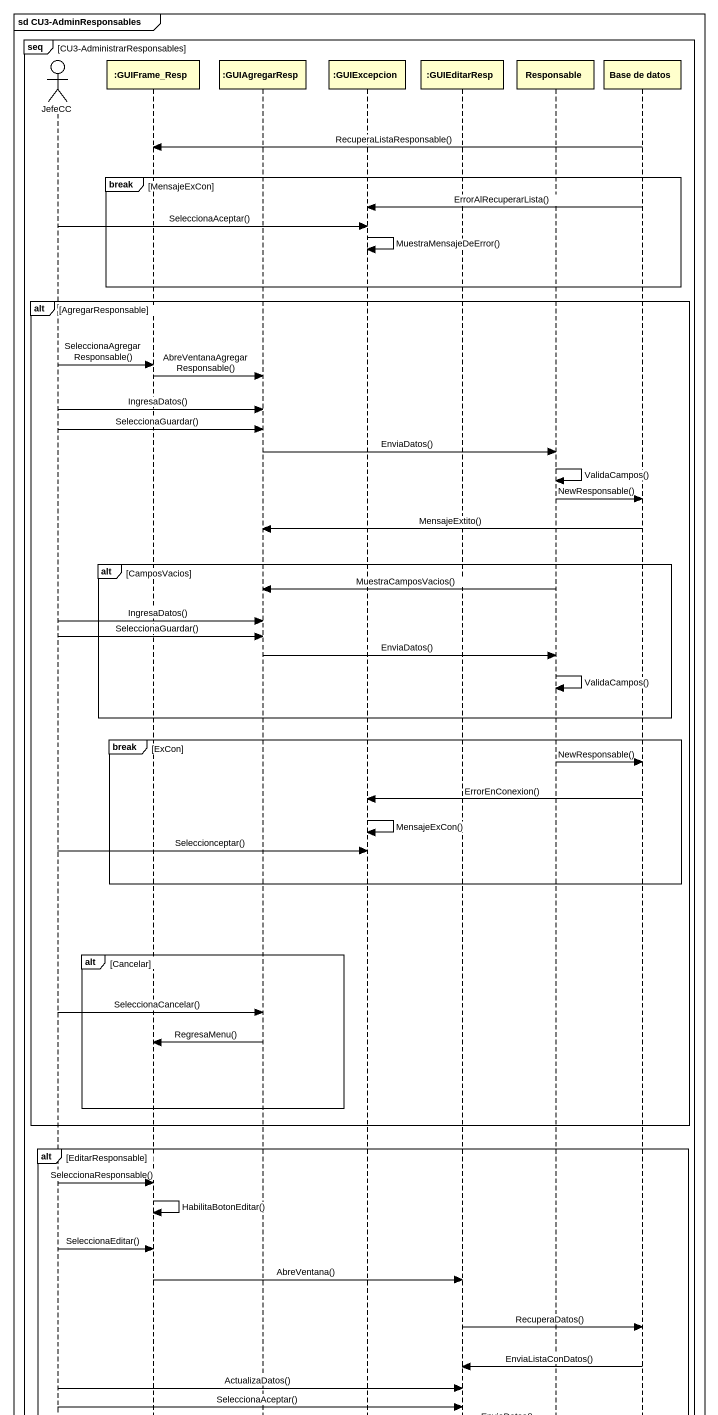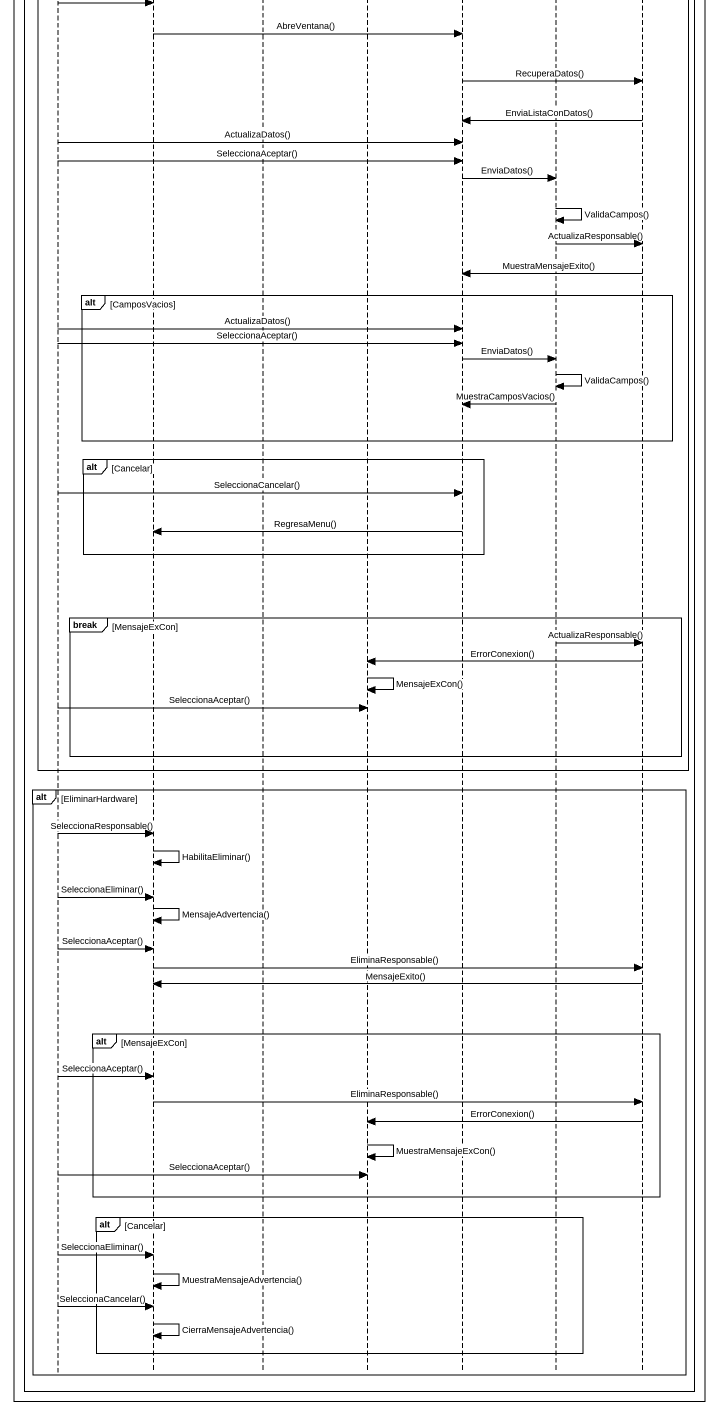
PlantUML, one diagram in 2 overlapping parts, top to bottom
@startuml
mainframe sd CU3-AdminResponsables
hide footbox
actor JefeCC
participant ":GUIFrame_Resp" as GUIFrame_Resp
participant ":GUIAgregarResp" as GUIAgregarResp
participant ":GUIExcepcion" as GUIExcepcion
participant ":GUIEditarResp" as GUIEditarResp
participant Responsable
participant "Base de datos" as Base_de_datos

group seq [CU3-AdministrarResponsables]
  Base_de_datos -> GUIFrame_Resp : RecuperaListaResponsable()
  break MensajeExCon
    Base_de_datos -> GUIExcepcion : ErrorAlRecuperarLista()
    JefeCC -> GUIExcepcion : SeleccionaAceptar()
    GUIExcepcion -> GUIExcepcion : MuestraMensajeDeError()
  end
  alt AgregarResponsable
    JefeCC -> GUIFrame_Resp : SeleccionaAgregarResponsable()
    GUIFrame_Resp -> GUIAgregarResp : AbreVentanaAgregarResponsable()
    JefeCC -> GUIAgregarResp : IngresaDatos()
    JefeCC -> GUIAgregarResp : SeleccionaGuardar()
    GUIAgregarResp -> Responsable : EnviaDatos()
    Responsable -> Responsable : ValidaCampos()
    Responsable -> Base_de_datos : NewResponsable()
    Base_de_datos -> GUIAgregarResp : MensajeExtito()
    alt CamposVacios
      Responsable -> GUIAgregarResp : MuestraCamposVacios()
      JefeCC -> GUIAgregarResp : IngresaDatos()
      JefeCC -> GUIAgregarResp : SeleccionaGuardar()
      GUIAgregarResp -> Responsable : EnviaDatos()
      Responsable -> Responsable : ValidaCampos()
    end
    break ExCon
      Responsable -> Base_de_datos : NewResponsable()
      Base_de_datos -> GUIExcepcion : ErrorEnConexion()
      GUIExcepcion -> GUIExcepcion : MensajeExCon()
      JefeCC -> GUIExcepcion : Seleccionceptar()
    end
    alt Cancelar
      JefeCC -> GUIAgregarResp : SeleccionaCancelar()
      GUIAgregarResp -> GUIFrame_Resp : RegresaMenu()
    end
  end
  alt EditarResponsable
    JefeCC -> GUIFrame_Resp : SeleccionaResponsable()
    GUIFrame_Resp -> GUIFrame_Resp : HabilitaBotonEditar()
    JefeCC -> GUIFrame_Resp : SeleccionaEditar()
    GUIFrame_Resp -> GUIEditarResp : AbreVentana()
    GUIEditarResp -> Base_de_datos : RecuperaDatos()
    Base_de_datos -> GUIEditarResp : EnviaListaConDatos()
    JefeCC -> GUIEditarResp : ActualizaDatos()
    JefeCC -> GUIEditarResp : SeleccionaAceptar()
    GUIEditarResp -> Responsable : EnviaDatos()
    Responsable -> Responsable : ValidaCampos()
    Responsable -> Base_de_datos : ActualizaResponsable()
    Base_de_datos -> GUIEditarResp : MuestraMensajeExito()
    alt CamposVacios
      JefeCC -> GUIEditarResp : ActualizaDatos()
      JefeCC -> GUIEditarResp : SeleccionaAceptar()
      GUIEditarResp -> Responsable : EnviaDatos()
      Responsable -> Responsable : ValidaCampos()
      Responsable -> GUIEditarResp : MuestraCamposVacios()
    end
    alt Cancelar
      JefeCC -> GUIEditarResp : SeleccionaCancelar()
      GUIEditarResp -> GUIFrame_Resp : RegresaMenu()
    end
    break MensajeExCon
      Responsable -> Base_de_datos : ActualizaResponsable()
      Base_de_datos -> GUIExcepcion : ErrorConexion()
      GUIExcepcion -> GUIExcepcion : MensajeExCon()
      JefeCC -> GUIExcepcion : SeleccionaAceptar()
    end
  end
  alt EliminarHardware
    JefeCC -> GUIFrame_Resp : SeleccionaResponsable()
    GUIFrame_Resp -> GUIFrame_Resp : HabilitaEliminar()
    JefeCC -> GUIFrame_Resp : SeleccionaEliminar()
    GUIFrame_Resp -> GUIFrame_Resp : MensajeAdvertencia()
    JefeCC -> GUIFrame_Resp : SeleccionaAceptar()
    GUIFrame_Resp -> Base_de_datos : EliminaResponsable()
    Base_de_datos -> GUIFrame_Resp : MensajeExito()
    alt MensajeExCon
      JefeCC -> GUIFrame_Resp : SeleccionaAceptar()
      GUIFrame_Resp -> Base_de_datos : EliminaResponsable()
      Base_de_datos -> GUIExcepcion : ErrorConexion()
      GUIExcepcion -> GUIExcepcion : MuestraMensajeExCon()
      JefeCC -> GUIExcepcion : SeleccionaAceptar()
    end
    alt Cancelar
      JefeCC -> GUIFrame_Resp : SeleccionaEliminar()
      GUIFrame_Resp -> GUIFrame_Resp : MuestraMensajeAdvertencia()
      JefeCC -> GUIFrame_Resp : SeleccionaCancelar()
      GUIFrame_Resp -> GUIFrame_Resp : CierraMensajeAdvertencia()
    end
  end
end
@enduml
